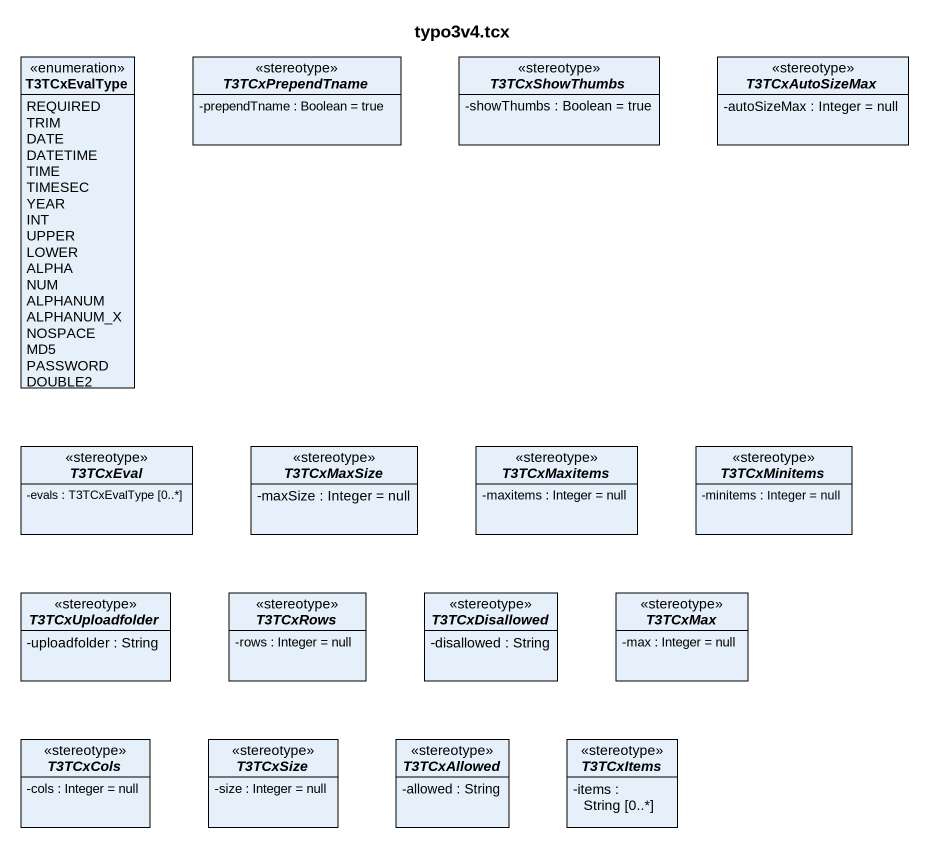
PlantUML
@startuml
title typo3v4.tcx
hide circle
hide empty members
skinparam classAttributeIconSize 0
enum T3TCxEvalType {
  REQUIRED
  TRIM
  DATE
  DATETIME
  TIME
  TIMESEC
  YEAR
  INT
  UPPER
  LOWER
  ALPHA
  NUM
  ALPHANUM
  ALPHANUM_X
  NOSPACE
  MD5
  PASSWORD
  DOUBLE2
}
abstract class T3TCxPrependTname <<stereotype>> {
  -prependTname : Boolean = true
}
abstract class T3TCxShowThumbs <<stereotype>> {
  -showThumbs : Boolean = true
}
abstract class T3TCxAutoSizeMax <<stereotype>> {
  -autoSizeMax : Integer = null
}
abstract class T3TCxEval <<stereotype>> {
  -evals : T3TCxEvalType [0..*]
}
abstract class T3TCxMaxSize <<stereotype>> {
  -maxSize : Integer = null
}
abstract class T3TCxMaxitems <<stereotype>> {
  -maxitems : Integer = null
}
abstract class T3TCxMinitems <<stereotype>> {
  -minitems : Integer = null
}
abstract class T3TCxUploadfolder <<stereotype>> {
  -uploadfolder : String
}
abstract class T3TCxRows <<stereotype>> {
  -rows : Integer = null
}
abstract class T3TCxDisallowed <<stereotype>> {
  -disallowed : String
}
abstract class T3TCxMax <<stereotype>> {
  -max : Integer = null
}
abstract class T3TCxCols <<stereotype>> {
  -cols : Integer = null
}
abstract class T3TCxSize <<stereotype>> {
  -size : Integer = null
}
abstract class T3TCxAllowed <<stereotype>> {
  -allowed : String
}
abstract class T3TCxItems <<stereotype>> {
  -items : String [0..*]
}
@enduml
